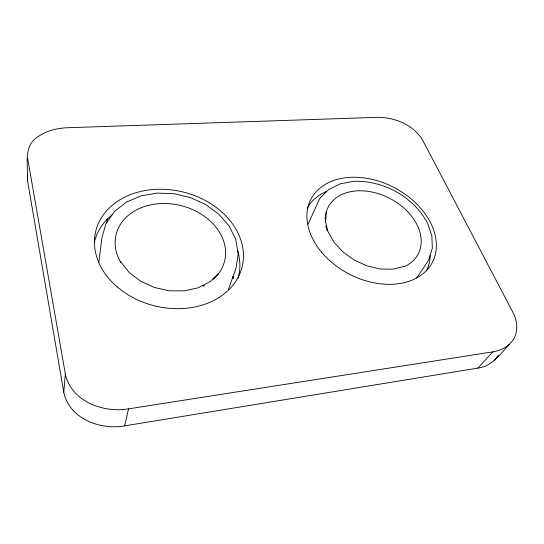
<?xml version="1.0" encoding="UTF-8"?>
<svg xmlns="http://www.w3.org/2000/svg" width="544" height="544" viewBox="0 0 544 544"><rect width="100%" height="100%" fill="white"/><g stroke="black" fill="none" stroke-linecap="round" stroke-linejoin="round"><path stroke-width="0.82" d="M27.465 180.37C28.519 166.076 22.63 146.52 37.454 137.061C46.158 130.778 56.964 128.18 67.551 127.731L377.182 117.348C394.611 117.191 413.522 124.732 422.681 140.209L512.978 312.46C517.745 321.239 518.554 332.826 512.298 341.108C502.098 351.315 493.605 366.2 477.918 368.084L124.63 425.877C100.314 430.284 69.17 418.71 63.77 392.238L27.465 180.37L27.506 174.277M326.244 212.072L325.557 221.979L325.468 221.326L328.032 231.717L334.05 242.318L342.917 251.954L354.266 260.093L367.016 265.914L380.27 269.008L393.02 269.164L403.995 266.458M63.77 392.238L65.341 374.041L27.608 158.148M98.818 262.521L101.966 237.517L105.992 223.577L114.573 211.296L126.82 201.892L141.195 195.847L157.277 193.1L174.107 193.732L190.516 197.628L205.775 204.598L218.844 214.18L229.133 226.052L235.661 239.224L238.224 253.722M106.74 222.999L107.284 218.831M238.218 254.055L236.035 268.117L228.419 289.428M124.63 425.877L128.581 408.857L492.803 351.859C498.909 350.839 504.866 348.439 509.49 344.236M428.747 259.814L432.337 248.275L431.854 235.722L427.387 222.836C413.277 196.629 383.52 180.356 353.933 181.315L340.299 183.818L328.596 189.604L319.974 198.077L308.026 224.237M498.345 355.32L494.272 360.488M416.697 277.984L428.454 260.481M477.918 368.084L492.803 351.859M218.6 273.496L209.698 281.928L198.111 287.81L184.504 290.877L169.347 290.816L154.231 287.456L140.332 281.03L129.044 272.354L120.469 261.412M232.404 276.91L233.233 276.828L233.655 278.14L232.825 278.229M128.581 408.857C103.394 413.168 71.142 401.404 65.341 374.041M94.411 242.25A74.079 58.296 13.4 0 1 112.227 214.751M237.558 250.56A74.079 58.296 13.4 0 1 238.136 278.086M307.115 208.236A67.402 48.572 27.6 0 1 326.638 191.4M430.229 255.394A67.402 48.572 27.6 0 1 426.414 270.966M120.788 262.541A55.842 43.479 13.7 0 1 139.128 208.61A55.842 43.479 13.7 0 1 210.909 221.666A55.842 43.479 13.7 0 1 213.316 279.371M204.578 285.444A55.842 43.479 13.7 0 1 203.102 286.205M326.067 212.765A50.748 36.135 27.6 0 1 397.684 203.164A50.748 36.135 27.6 0 1 403.702 266.914M327.134 230.717A50.748 36.135 27.6 0 1 325.836 225.828M325.237 219.246A50.748 36.135 27.6 0 1 325.883 213.54M117.184 286.885A75.324 58.684 13.6 0 0 241.223 269.96A75.324 58.684 13.6 0 0 148.417 190.04A75.324 58.684 13.6 0 0 117.184 286.885M321.62 252.232A68.435 48.756 27.5 0 0 432.249 262.562A68.435 48.756 27.5 0 0 361.066 177.568A68.435 48.756 27.5 0 0 321.62 252.232"/></g></svg>
